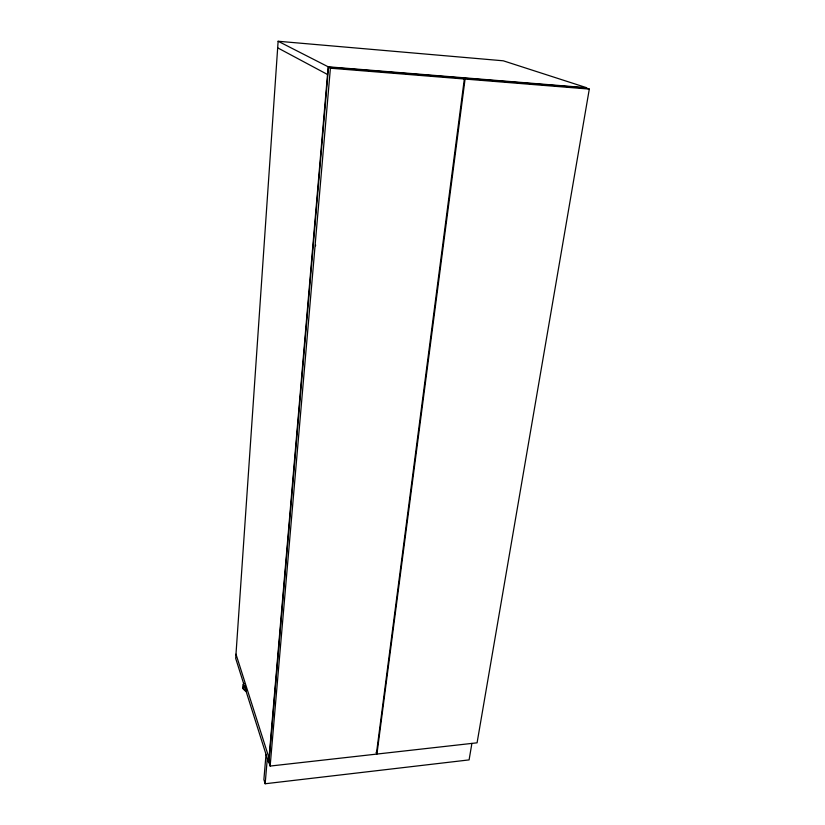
<?xml version="1.0" encoding="UTF-8"?>
<svg xmlns="http://www.w3.org/2000/svg" width="825" height="825" viewBox="0 0 825 825"><rect width="100%" height="100%" fill="white"/><g stroke="black" fill="none" stroke-linecap="round" stroke-linejoin="round"><path stroke-width="1.24" d="M278.128 41.25L235.692 658.422L268.62 762.589L328.164 66.794L278.128 41.25L503.281 60.803L586.637 87.718L328.164 66.794M245.314 686.276L243.519 686.534L243.334 689.205L245.097 690.721L245.293 688.05M245.984 691.102L246.18 688.421M246.273 688.04L246.139 689.813L245.097 690.721M266.021 754.359L263.897 779.573L265.165 783.75L469.095 759.897L471.9 743.397M265.165 783.75L267.31 758.453M328.525 67.248L268.96 762.3L270.146 766.054L376.344 754.132L464.331 79.004L461.814 78.024L328.525 67.248L330.402 68.207L464.331 79.004M270.146 766.054L330.402 68.207M315.532 245.819L315.614 244.953M376.932 754.06L465.073 79.066L462.547 78.086L586.224 88.079L589.308 89.079L477.077 742.82L376.932 754.06L376.128 752.266M243.262 686.802L242.602 687.658L243.045 688.586L243.231 685.926L245.025 685.658M243.983 683.255L242.818 684.771L243.983 687.246M465.073 79.066L589.308 89.079M277.674 47.84L327.504 74.477M235.991 654.173L269.022 757.969"/></g></svg>
